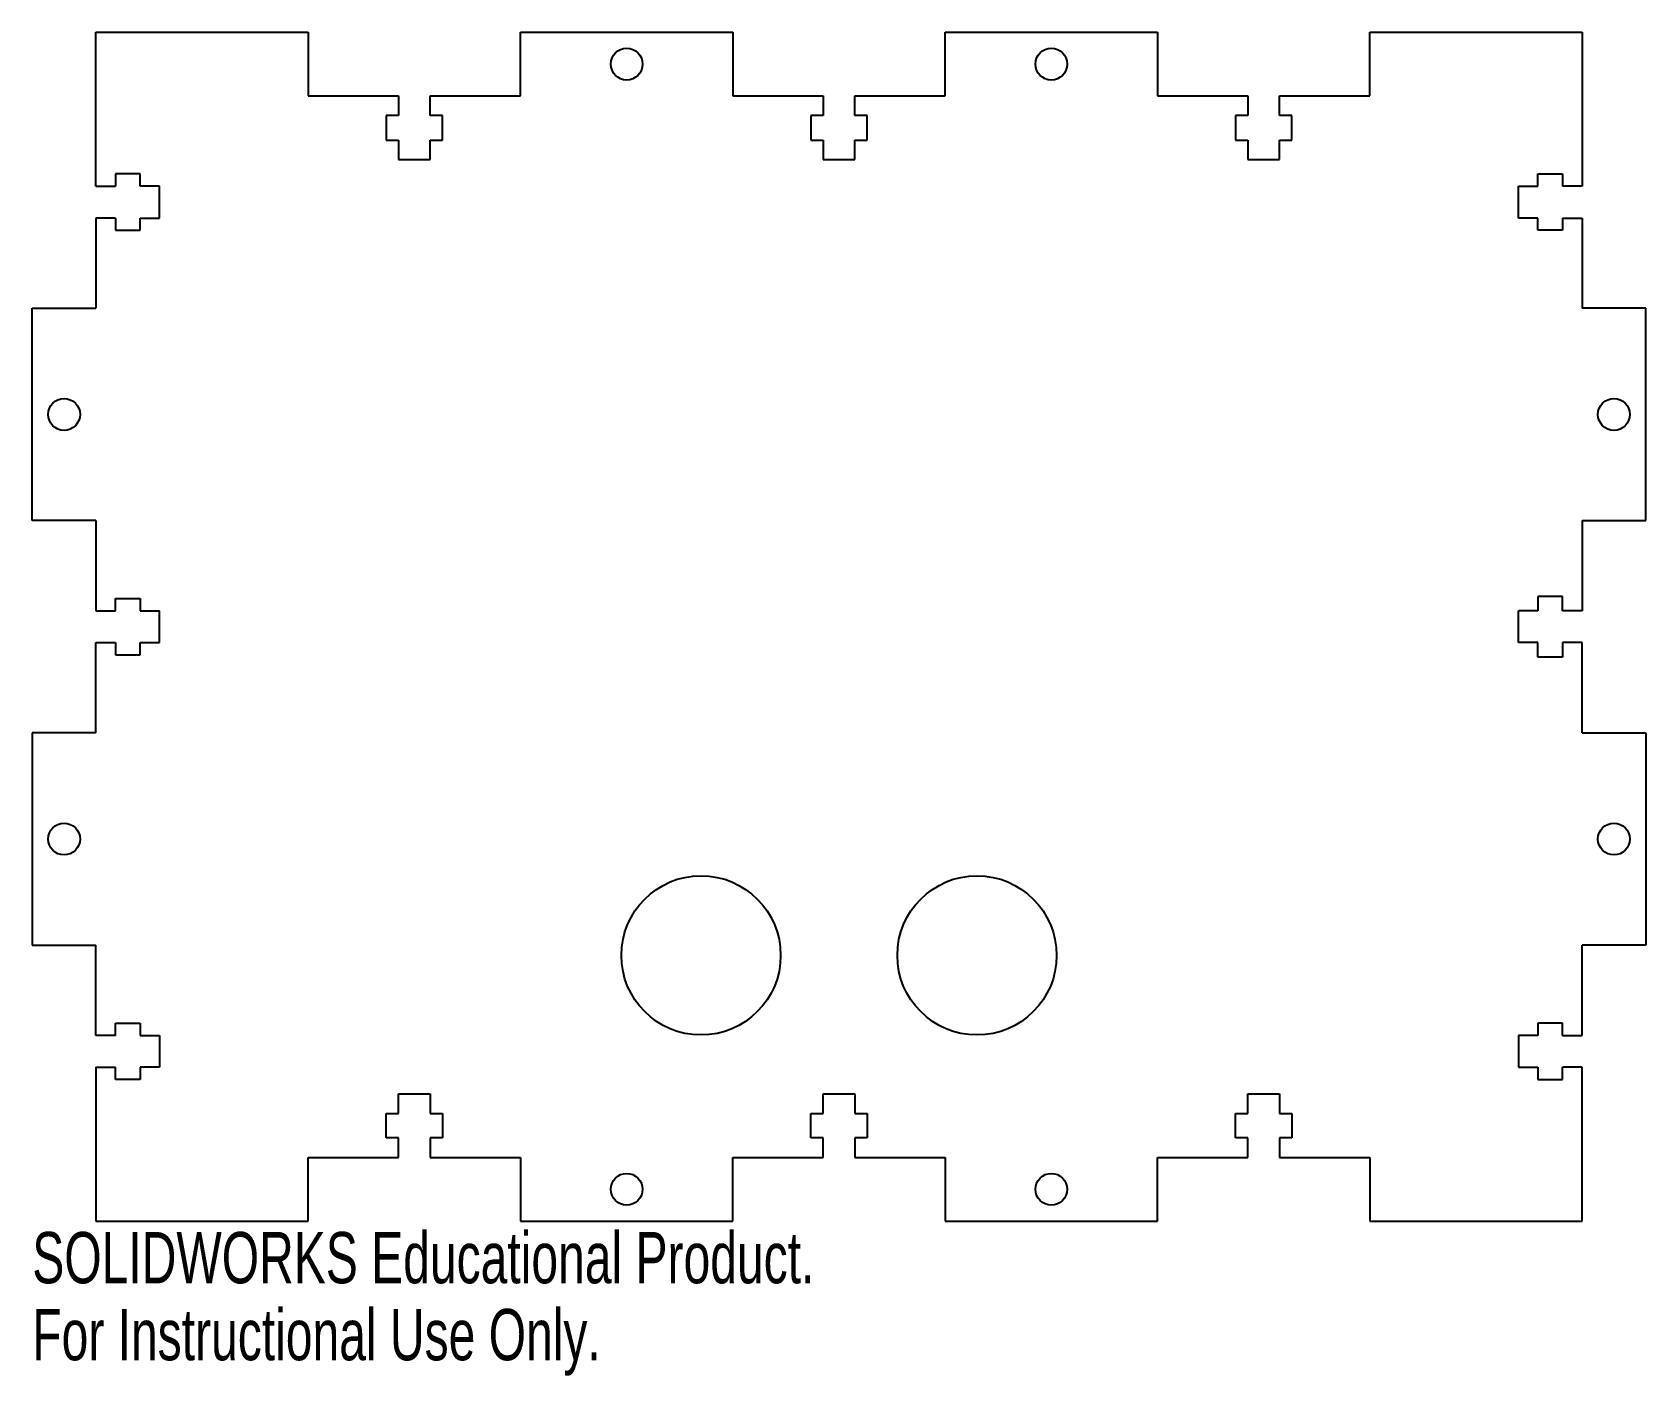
# Model space of a CAD drawing. Header units: millimetres. Extents: x -6 to 146, y -15 to 112.
import ezdxf

# ---------------------------------------------------------------- set-up
doc = ezdxf.new("R2010")
doc.units = ezdxf.units.MM
doc.styles.add('SLDTEXTSTYLE0', font='TXT', dxfattribs={"width": 0.7})

msp = doc.modelspace()

# ---------------------------------------------------------------- linework, layer by layer
at = {"color": 7, "linetype": 'Continuous', "lineweight": 25}
for p, q in [((0, 112), (20, 112)), ((0, 97.5), (0, 112)), ((20, 112), (20, 106)), ((40, 112), (60, 112)), ((40, 106), (40, 112)), ((60, 112), (60, 106)), ((80, 112), (100, 112)), ((80, 106), (80, 112)), ((100, 112), (100, 106)), ((120, 112), (140, 112)), ((120, 106), (120, 112)), ((140, 112), (140, 97.5)), ((20, 106), (28.5, 106)), ((28.5, 106), (28.5, 104.15)), ((31.5, 106), (40, 106)), ((31.5, 104.15), (31.5, 106)), ((60, 106), (68.5, 106)), ((68.5, 106), (68.5, 104.15)), ((71.5, 106), (80, 106)), ((71.5, 104.15), (71.5, 106)), ((100, 106), (108.5, 106)), ((108.5, 106), (108.5, 104.15)), ((111.5, 106), (120, 106)), ((111.5, 104.15), (111.5, 106)), ((27.35, 104.15), (27.35, 101.85)), ((28.5, 104.15), (27.35, 104.15)), ((32.65, 104.15), (31.5, 104.15)), ((32.65, 101.85), (32.65, 104.15)), ((67.35, 104.15), (67.35, 101.85)), ((68.5, 104.15), (67.35, 104.15)), ((72.65, 104.15), (71.5, 104.15)), ((72.65, 101.85), (72.65, 104.15)), ((107.35, 104.15), (107.35, 101.85)), ((108.5, 104.15), (107.35, 104.15)), ((112.65, 104.15), (111.5, 104.15)), ((112.65, 101.85), (112.65, 104.15)), ((27.35, 101.85), (28.5, 101.85)), ((28.5, 101.85), (28.5, 100)), ((31.5, 101.85), (32.65, 101.85)), ((31.5, 100), (31.5, 101.85)), ((67.35, 101.85), (68.5, 101.85)), ((68.5, 101.85), (68.5, 100)), ((71.5, 101.85), (72.65, 101.85)), ((71.5, 100), (71.5, 101.85)), ((107.35, 101.85), (108.5, 101.85)), ((108.5, 101.85), (108.5, 100)), ((111.5, 101.85), (112.65, 101.85)), ((111.5, 100), (111.5, 101.85)), ((28.5, 100), (31.5, 100)), ((68.5, 100), (71.5, 100)), ((108.5, 100), (111.5, 100)), ((0, 97.5), (1.85, 97.5)), ((1.85, 98.65), (1.85, 97.5)), ((4.15, 98.65), (1.85, 98.65)), ((4.15, 97.5), (4.15, 98.65)), ((6, 97.5), (4.15, 97.5)), ((6, 94.5), (6, 97.5)), ((134, 94.5), (134, 97.5)), ((134, 97.5), (135.85, 97.5)), ((135.85, 97.5), (135.85, 98.65)), ((135.85, 98.65), (138.15, 98.65)), ((138.15, 98.65), (138.15, 97.5)), ((140, 97.5), (138.15, 97.5)), ((1.85, 94.5), (0, 94.5)), ((0, 94.5), (0, 86)), ((1.85, 94.5), (1.85, 93.35)), ((4.15, 94.5), (6, 94.5)), ((4.15, 93.35), (4.15, 94.5)), ((135.85, 94.5), (134, 94.5)), ((135.85, 93.35), (135.85, 94.5)), ((138.15, 94.5), (140, 94.5)), ((138.15, 94.5), (138.15, 93.35)), ((140, 94.5), (140, 86)), ((1.85, 93.35), (4.15, 93.35)), ((138.15, 93.35), (135.85, 93.35)), ((-6, 86), (0, 86)), ((-6, 66), (-6, 86)), ((146, 86), (140, 86)), ((146, 66), (146, 86)), ((0, 66), (-6, 66)), ((0, 66), (0, 57.5)), ((140, 66), (140, 57.5)), ((140, 66), (146, 66)), ((1.85, 57.5), (1.85, 58.65)), ((1.85, 58.65), (4.15, 58.65)), ((4.15, 58.65), (4.15, 57.5)), ((135.85, 58.86), (135.85, 57.5)), ((138.15, 58.86), (135.85, 58.86)), ((138.15, 57.5), (138.15, 58.86)), ((0, 57.5), (1.85, 57.5)), ((4.15, 57.5), (6, 57.5)), ((6, 54.5), (6, 57.5)), ((134, 54.5), (134, 57.5)), ((135.85, 57.5), (134, 57.5)), ((140, 57.5), (138.15, 57.5)), ((0, 54.5), (1.85, 54.5)), ((0, 46), (0, 54.5)), ((1.85, 54.5), (1.85, 53.35)), ((1.85, 53.35), (4.15, 53.35)), ((4.15, 54.5), (6, 54.5)), ((4.15, 53.35), (4.15, 54.5)), ((135.85, 54.5), (134, 54.5)), ((135.85, 53.14), (135.85, 54.5)), ((140, 54.5), (138.15, 54.5)), ((138.15, 54.5), (138.15, 53.14)), ((140, 46), (140, 54.5)), ((138.15, 53.14), (135.85, 53.14)), ((0, 46), (-6, 46)), ((-6, 46), (-6, 26)), ((140, 46), (146, 46)), ((146, 46), (146, 26)), ((-6, 26), (0, 26)), ((0, 17.5), (0, 26)), ((140, 17.5), (140, 26)), ((146, 26), (140, 26)), ((1.85, 17.5), (1.85, 18.65)), ((1.85, 18.65), (4.15, 18.65)), ((4.15, 18.65), (4.15, 17.5)), ((135.85, 18.65), (135.85, 17.5)), ((138.15, 18.65), (135.85, 18.65)), ((138.15, 17.5), (138.15, 18.65)), ((1.85, 17.5), (0, 17.5)), ((4.15, 17.5), (6, 17.5)), ((6, 17.5), (6, 14.5)), ((134, 17.5), (134, 14.5)), ((135.85, 17.5), (134, 17.5)), ((138.15, 17.5), (140, 17.5)), ((0, 14.5), (1.85, 14.5)), ((0, 14.5), (0, 0)), ((1.85, 13.35), (1.85, 14.5)), ((6, 14.5), (4.15, 14.5)), ((4.15, 14.5), (4.15, 13.35)), ((134, 14.5), (135.85, 14.5)), ((135.85, 14.5), (135.85, 13.35)), ((140, 14.5), (138.15, 14.5)), ((138.15, 13.35), (138.15, 14.5)), ((140, 0), (140, 14.5)), ((4.15, 13.35), (1.85, 13.35)), ((135.85, 13.35), (138.15, 13.35)), ((28.5, 10.15), (28.5, 12)), ((28.5, 12), (31.5, 12)), ((31.5, 12), (31.5, 10.15)), ((68.5, 10.15), (68.5, 12)), ((68.5, 12), (71.5, 12)), ((71.5, 12), (71.5, 10.15)), ((108.5, 10.15), (108.5, 12)), ((108.5, 12), (111.5, 12)), ((111.5, 12), (111.5, 10.15)), ((27.35, 7.85), (27.35, 10.15)), ((27.35, 10.15), (28.5, 10.15)), ((31.5, 10.15), (32.65, 10.15)), ((32.65, 10.15), (32.65, 7.85)), ((67.35, 7.85), (67.35, 10.15)), ((67.35, 10.15), (68.5, 10.15)), ((71.5, 10.15), (72.65, 10.15)), ((72.65, 10.15), (72.65, 7.85)), ((107.35, 7.85), (107.35, 10.15)), ((107.35, 10.15), (108.5, 10.15)), ((111.5, 10.15), (112.65, 10.15)), ((112.65, 10.15), (112.65, 7.85)), ((28.5, 7.85), (27.35, 7.85)), ((28.5, 6), (28.5, 7.85)), ((32.65, 7.85), (31.5, 7.85)), ((31.5, 7.85), (31.5, 6)), ((68.5, 7.85), (67.35, 7.85)), ((68.5, 6), (68.5, 7.85)), ((72.65, 7.85), (71.5, 7.85)), ((71.5, 7.85), (71.5, 6)), ((108.5, 7.85), (107.35, 7.85)), ((108.5, 6), (108.5, 7.85)), ((112.65, 7.85), (111.5, 7.85)), ((111.5, 7.85), (111.5, 6)), ((20, 0), (20, 6)), ((20, 6), (28.5, 6)), ((31.5, 6), (40, 6)), ((40, 6), (40, 0)), ((60, 0), (60, 6)), ((60, 6), (68.5, 6)), ((71.5, 6), (80, 6)), ((80, 6), (80, 0)), ((100, 0), (100, 6)), ((100, 6), (108.5, 6)), ((111.5, 6), (120, 6)), ((120, 6), (120, 0)), ((0, 0), (20, 0)), ((40, 0), (60, 0)), ((80, 0), (100, 0)), ((120, 0), (140, 0))]:
    msp.add_line(p, q, dxfattribs=at)
for centre, radius in [((50, 109), 1.5), ((90, 109), 1.5), ((-3, 76), 1.5), ((143, 76), 1.5), ((-3, 36), 1.5), ((143, 36), 1.5), ((57, 25.04), 7.5), ((83, 25.04), 7.5), ((50, 3), 1.5), ((90, 3), 1.5)]:
    msp.add_circle(centre, radius, dxfattribs=at)

# ---------------------------------------------------------------- texts
at = {"color": 7, "linetype": 'Continuous', "char_height": 4.8336, "attachment_point": 1, "style": 'SLDTEXTSTYLE0'}
for s, insert in [('SOLIDWORKS Educational Product.', (-6, -1.02)), ('For Instructional Use Only.', (-6, -8.27))]:
    msp.add_mtext(s, dxfattribs=dict(at, insert=insert))

doc.saveas('drawing.dxf')
